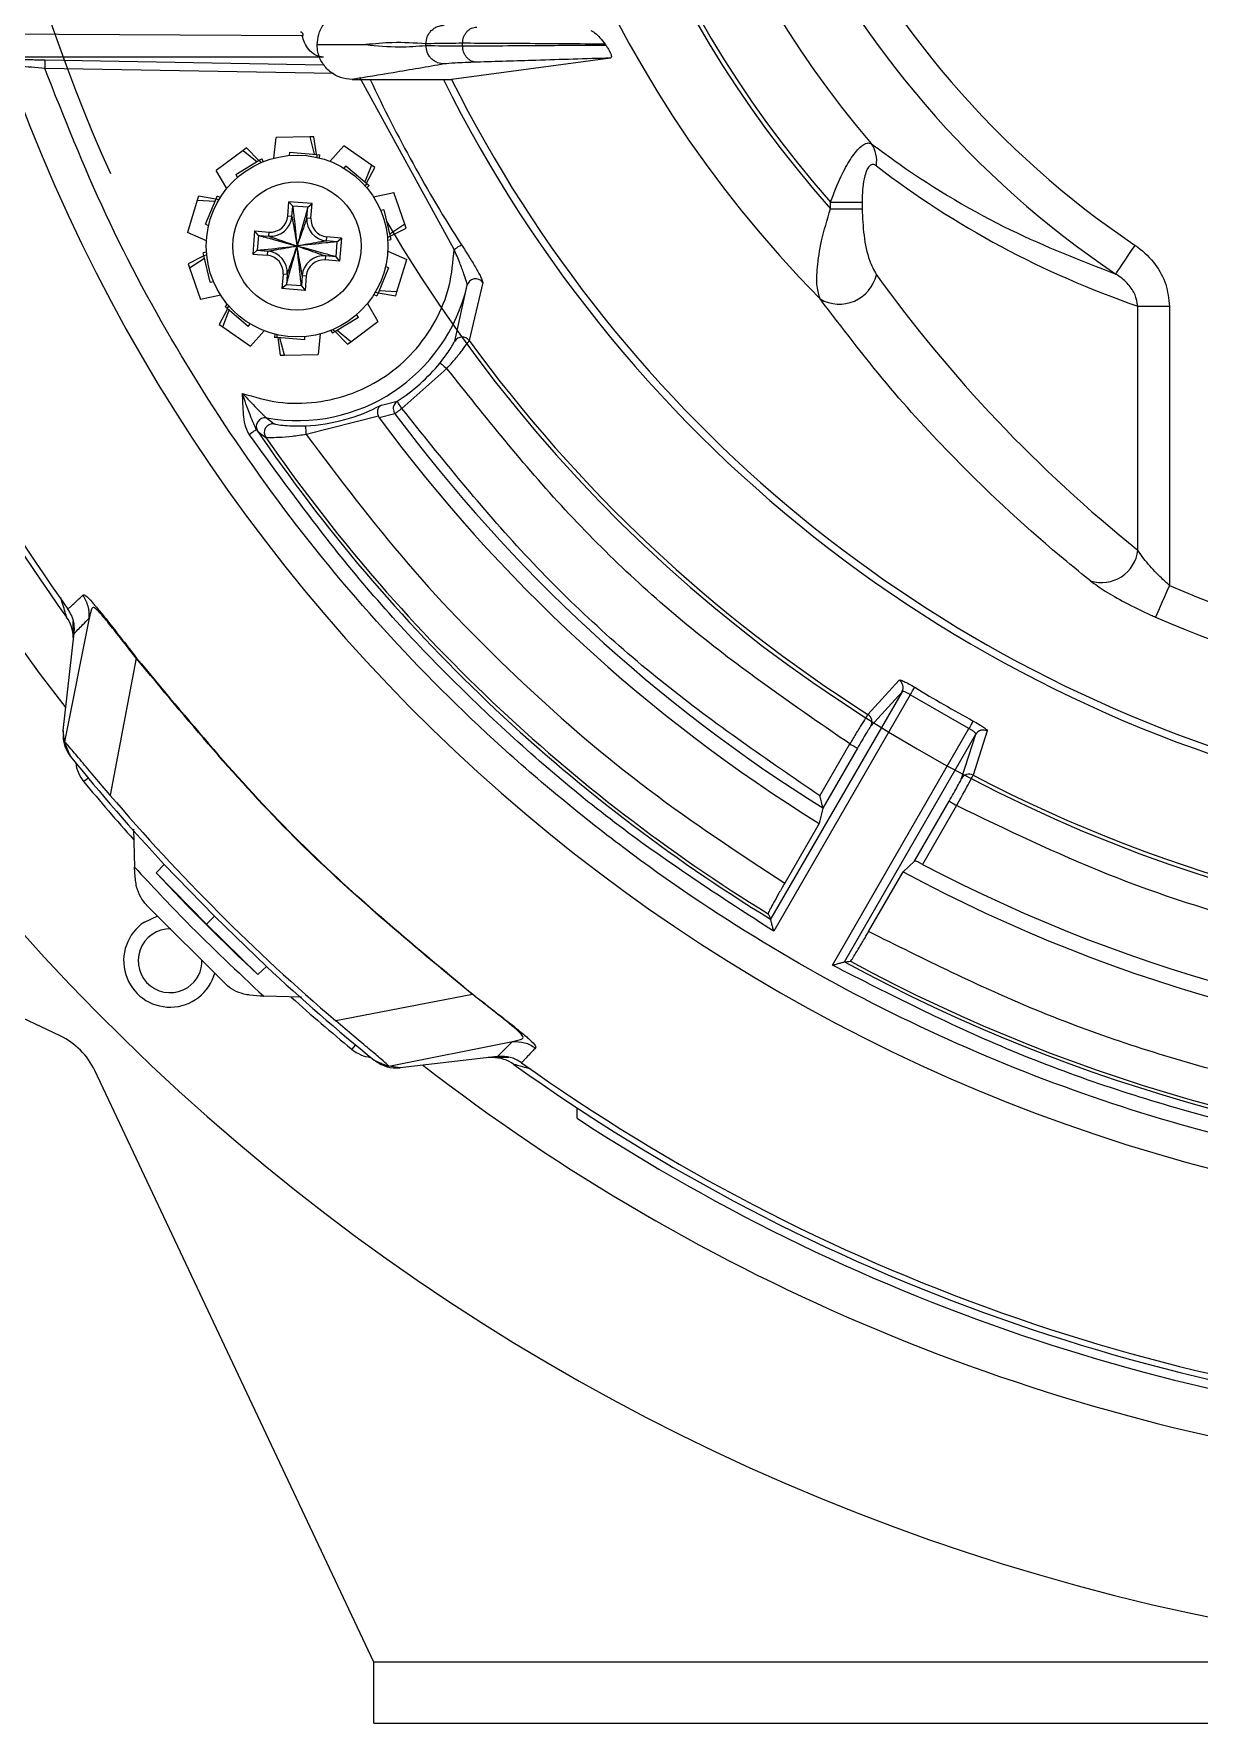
# Model space of a CAD drawing. Extents: x 17.1 to 113.1, y 3.8 to 84.5.
# Drawn here: x 104.187 to 106.195, y 31.992 to 34.902 of the extents above; entities that cross this region are included whole.
import ezdxf

# ---------------------------------------------------------------- set-up
doc = ezdxf.new("R2010")
doc.units = 0
doc.header["$MEASUREMENT"] = 0
doc.layers.add('OBJECT', color=7, linetype='CONTINUOUS')

msp = doc.modelspace()

# ---------------------------------------------------------------- linework, layer by layer
at = {"layer": 'OBJECT'}
for p, q in [((104.6491, 34.8985), (103.9972, 34.9021)), ((104.6749, 34.8834), (104.6749, 34.8836)), ((104.8623, 34.882), (104.8623, 34.8849)), ((104.9255, 34.8812), (104.9255, 34.8858)), ((104.686, 34.8616), (104.0352, 34.8621)), ((104.7031, 34.8336), (104.2055, 34.8423)), ((104.2058, 34.8573), (104.6866, 34.8489)), ((105.1802, 34.8603), (104.9065, 34.8235)), ((104.7353, 34.8235), (104.9065, 34.8235)), ((104.911, 34.5307), (104.7482, 34.8271)), ((104.6004, 34.6878), (104.6041, 34.7233)), ((104.6621, 34.7244), (104.6041, 34.7233)), ((104.6693, 34.7246), (104.6621, 34.7244)), ((104.6621, 34.7244), (104.67, 34.6946)), ((104.6737, 34.6943), (104.6693, 34.7246)), ((104.5475, 34.7013), (104.5012, 34.6664)), ((104.5532, 34.7057), (104.5475, 34.7013)), ((104.5475, 34.7013), (104.5714, 34.6818)), ((104.5745, 34.6838), (104.5532, 34.7057)), ((104.6272, 34.6981), (104.6268, 34.6924)), ((104.6272, 34.6981), (104.6745, 34.6942)), ((104.6745, 34.6942), (104.6744, 34.6892)), ((104.6745, 34.6942), (104.6794, 34.6938)), ((104.697, 34.6823), (104.7209, 34.7089)), ((104.7684, 34.6757), (104.7209, 34.7089)), ((104.5191, 34.6355), (104.5012, 34.6664)), ((104.5347, 34.6595), (104.5752, 34.6842)), ((104.5752, 34.6842), (104.5794, 34.6867)), ((104.5752, 34.6842), (104.5781, 34.6801)), ((104.5823, 34.6818), (104.5794, 34.6867)), ((104.6788, 34.6882), (104.6794, 34.6938)), ((104.7246, 34.6749), (104.721, 34.6706)), ((104.7246, 34.6749), (104.7607, 34.644)), ((104.7684, 34.6757), (104.7572, 34.647)), ((104.76, 34.6446), (104.7743, 34.6716)), ((104.7743, 34.6716), (104.7684, 34.6757)), ((104.5347, 34.6595), (104.5377, 34.6547)), ((104.7607, 34.644), (104.7576, 34.6401)), ((104.7606, 34.6366), (104.7644, 34.6408)), ((104.7607, 34.644), (104.7644, 34.6408)), ((104.4683, 34.6153), (104.4514, 34.5598)), ((104.4704, 34.6222), (104.4683, 34.6153)), ((104.4683, 34.6153), (104.4991, 34.6136)), ((104.5005, 34.617), (104.4704, 34.6222)), ((104.4826, 34.5739), (104.5008, 34.6177)), ((104.5008, 34.6177), (104.5027, 34.6222)), ((104.5008, 34.6177), (104.5056, 34.6161)), ((104.5079, 34.62), (104.5027, 34.6222)), ((104.6244, 34.5879), (104.6264, 34.6129)), ((104.6663, 34.6096), (104.6264, 34.6129)), ((104.6329, 34.6053), (104.6264, 34.6129)), ((104.6587, 34.6032), (104.6663, 34.6096)), ((104.6643, 34.5847), (104.6663, 34.6096)), ((104.7719, 34.6212), (104.8068, 34.6286)), ((104.8258, 34.5739), (104.8068, 34.6286)), ((105.5595, 34.612), (105.6138, 34.612)), ((105.5595, 34.6004), (105.5595, 34.612)), ((105.6138, 34.612), (105.6138, 34.6004)), ((104.6315, 34.5874), (104.6244, 34.5879)), ((104.6315, 34.5874), (104.6329, 34.6053)), ((104.6587, 34.6032), (104.6329, 34.6053)), ((104.6573, 34.5853), (104.6587, 34.6032)), ((104.6573, 34.5853), (104.6643, 34.5847)), ((104.7899, 34.5989), (104.7844, 34.5975)), ((104.7899, 34.5989), (104.8009, 34.5527)), ((105.5595, 34.6004), (105.6138, 34.6004)), ((104.4841, 34.5453), (104.4514, 34.5598)), ((104.4826, 34.5739), (104.4878, 34.5718)), ((104.5672, 34.5625), (104.5639, 34.5226)), ((104.5672, 34.5625), (104.5921, 34.5605)), ((104.5736, 34.5549), (104.5672, 34.5625)), ((104.5736, 34.5549), (104.5715, 34.5291)), ((104.5736, 34.5549), (104.5915, 34.5534)), ((104.5915, 34.5534), (104.5921, 34.5605)), ((104.6912, 34.5453), (104.6918, 34.5524)), ((104.7167, 34.5503), (104.6918, 34.5524)), ((104.7091, 34.5439), (104.7167, 34.5503)), ((104.7167, 34.5503), (104.7134, 34.5105)), ((104.8009, 34.5527), (104.7961, 34.5513)), ((104.8258, 34.5739), (104.7999, 34.5571)), ((104.8007, 34.5535), (104.8282, 34.567)), ((104.8009, 34.5527), (104.802, 34.548)), ((104.8282, 34.567), (104.8258, 34.5739)), ((104.4799, 34.5194), (104.4525, 34.506)), ((104.4841, 34.5262), (104.4786, 34.525)), ((104.4797, 34.5202), (104.4786, 34.525)), ((104.4797, 34.5202), (104.4845, 34.5216)), ((104.4907, 34.474), (104.4797, 34.5202)), ((104.5715, 34.5291), (104.5639, 34.5226)), ((104.5639, 34.5226), (104.5889, 34.5206)), ((104.5715, 34.5291), (104.5894, 34.5276)), ((104.5894, 34.5276), (104.5889, 34.5206)), ((104.6891, 34.5195), (104.6885, 34.5125)), ((104.707, 34.5181), (104.6891, 34.5195)), ((104.7091, 34.5439), (104.6912, 34.5453)), ((104.7091, 34.5439), (104.707, 34.5181)), ((104.7965, 34.5467), (104.802, 34.548)), ((104.7966, 34.5276), (104.8292, 34.5131)), ((104.4525, 34.506), (104.4548, 34.4991)), ((104.4548, 34.4991), (104.4808, 34.5158)), ((104.4548, 34.4991), (104.4738, 34.4443)), ((104.7134, 34.5105), (104.6885, 34.5125)), ((104.707, 34.5181), (104.7134, 34.5105)), ((104.7981, 34.4991), (104.7798, 34.4552)), ((104.7981, 34.4991), (104.7928, 34.5012)), ((104.8123, 34.4577), (104.8292, 34.5131)), ((104.4907, 34.474), (104.4962, 34.4754)), ((104.6163, 34.4883), (104.6143, 34.4633)), ((104.6219, 34.4698), (104.6143, 34.4633)), ((104.6542, 34.4601), (104.6143, 34.4633)), ((104.6234, 34.4877), (104.6163, 34.4883)), ((104.6234, 34.4877), (104.6219, 34.4698)), ((104.6477, 34.4677), (104.6219, 34.4698)), ((104.6492, 34.4856), (104.6477, 34.4677)), ((104.6477, 34.4677), (104.6542, 34.4601)), ((104.6492, 34.4856), (104.6562, 34.485)), ((104.6562, 34.485), (104.6542, 34.4601)), ((104.9119, 34.3727), (104.9334, 34.4688)), ((104.9602, 34.4739), (104.9368, 34.3738)), ((104.5087, 34.4518), (104.4738, 34.4443)), ((104.52, 34.4364), (104.5162, 34.4321)), ((104.5199, 34.4289), (104.5162, 34.4321)), ((104.5199, 34.4289), (104.523, 34.4329)), ((104.7615, 34.4375), (104.7794, 34.4066)), ((104.7727, 34.453), (104.7779, 34.4507)), ((104.7798, 34.4552), (104.7751, 34.4569)), ((104.7798, 34.4552), (104.7779, 34.4507)), ((104.7801, 34.456), (104.8102, 34.4508)), ((104.8123, 34.4577), (104.7815, 34.4594)), ((104.8102, 34.4508), (104.8123, 34.4577)), ((106.0889, 34.0125), (106.0889, 34.4329)), ((106.0889, 34.4329), (106.1433, 34.4329)), ((106.1433, 34.4329), (106.1433, 33.9518)), ((104.5206, 34.4284), (104.5063, 34.4014)), ((104.5122, 34.3972), (104.5234, 34.426)), ((104.556, 34.398), (104.5199, 34.4289)), ((104.7459, 34.4135), (104.7054, 34.3888)), ((104.7332, 34.3716), (104.7794, 34.4066)), ((104.7459, 34.4135), (104.7429, 34.4183)), ((104.5063, 34.4014), (104.5122, 34.3972)), ((104.5122, 34.3972), (104.5598, 34.3641)), ((104.556, 34.398), (104.5596, 34.4024)), ((104.5836, 34.3906), (104.5598, 34.3641)), ((104.6018, 34.3848), (104.6013, 34.3791)), ((104.6061, 34.3787), (104.6013, 34.3791)), ((104.6061, 34.3787), (104.6063, 34.3837)), ((104.6535, 34.3749), (104.6061, 34.3787)), ((104.607, 34.3787), (104.6113, 34.3484)), ((104.6185, 34.3485), (104.6107, 34.3784)), ((104.6535, 34.3749), (104.6538, 34.3806)), ((104.6802, 34.3851), (104.6765, 34.3496)), ((104.6983, 34.3911), (104.7012, 34.3862)), ((104.7054, 34.3888), (104.7012, 34.3862)), ((104.7054, 34.3888), (104.7026, 34.3929)), ((104.7061, 34.3892), (104.7274, 34.3673)), ((104.7332, 34.3716), (104.7093, 34.3911)), ((104.6113, 34.3484), (104.6185, 34.3485)), ((104.6185, 34.3485), (104.6765, 34.3496)), ((104.7274, 34.3673), (104.7332, 34.3716)), ((104.8983, 34.3256), (104.821, 34.2565)), ((104.7856, 34.2625), (104.8128, 34.2691)), ((104.5877, 34.2404), (104.6007, 34.2301)), ((104.7804, 34.2431), (104.6561, 34.2118)), ((104.7818, 34.2407), (104.7804, 34.2431)), ((104.809, 34.2476), (104.7818, 34.2407)), ((104.5727, 34.2171), (104.5864, 34.2067)), ((104.2822, 33.8953), (104.2397, 33.6821)), ((104.2549, 33.8568), (104.2543, 33.8895)), ((104.2372, 33.7016), (104.2563, 33.8693)), ((104.3633, 33.8263), (104.318, 33.5907)), ((105.6826, 33.7687), (105.4562, 33.3767)), ((105.6969, 33.7635), (105.4616, 33.3559)), ((105.6239, 33.7295), (105.6775, 33.7888)), ((105.6826, 33.7687), (105.629, 33.7094)), ((105.798, 33.7051), (105.6969, 33.7635)), ((105.5627, 33.2975), (105.798, 33.7051)), ((104.2397, 33.6821), (104.2372, 33.7016)), ((105.5411, 33.5893), (105.5927, 33.6787)), ((105.5833, 33.3033), (105.8097, 33.6953)), ((105.7851, 33.6192), (105.8097, 33.6953)), ((105.8296, 33.701), (105.805, 33.6249)), ((104.2321, 33.1756), (103.2127, 33.6565)), ((105.6057, 33.6713), (105.5463, 33.5683)), ((105.5463, 33.5683), (105.5399, 33.5418)), ((105.5463, 33.5684), (105.5463, 33.5683)), ((105.7042, 33.477), (105.7637, 33.58)), ((105.7767, 33.5725), (105.7181, 33.4711)), ((104.3587, 33.5319), (104.3603, 33.4664)), ((105.5399, 33.5418), (105.4805, 33.4389)), ((105.6845, 33.4583), (105.7042, 33.477)), ((104.4114, 33.4712), (104.3976, 33.4566)), ((104.4841, 33.3679), (104.3976, 33.4566)), ((104.4114, 33.4712), (104.4983, 33.382)), ((105.6251, 33.3554), (105.6845, 33.4583)), ((104.5174, 33.2649), (104.3811, 33.4011)), ((104.3773, 33.3719), (104.4005, 33.3824)), ((104.4983, 33.382), (104.4841, 33.3679)), ((104.5728, 33.2814), (104.4841, 33.3679)), ((104.4983, 33.382), (104.5874, 33.2951)), ((105.4562, 33.3767), (105.4562, 33.3767)), ((105.5833, 33.3033), (105.5833, 33.3033)), ((104.5728, 33.2814), (104.5874, 33.2951)), ((104.6481, 33.2424), (104.5828, 33.244)), ((104.9425, 33.247), (104.7069, 33.2018)), ((104.9425, 33.247), (104.9429, 33.2476)), ((104.7984, 33.1235), (105.0115, 33.166)), ((105.0115, 33.166), (105.0115, 33.166)), ((104.8178, 33.1209), (104.7984, 33.1235)), ((104.9855, 33.1401), (104.8178, 33.1209)), ((105.0052, 33.1383), (104.9693, 33.1383)), ((104.7727, 32.0965), (104.2918, 33.1159)), ((105.1227, 33.0337), (105.1227, 33.0516)), ((104.7727, 31.9916), (104.7727, 32.0965)), ((106.3678, 32.0965), (104.7727, 32.0965)), ((104.7727, 31.9916), (106.3477, 31.9916))]:
    msp.add_line(p, q, dxfattribs=at)
at = {"layer": 'OBJECT', "flags": 128}
for points in [[(104.6749, 34.8834), (104.6754, 34.8834), (104.6758, 34.8835)], [(104.2058, 34.8573), (104.2058, 34.857), (104.2057, 34.8561), (104.2057, 34.8547), (104.2057, 34.8528), (104.2056, 34.8505), (104.2056, 34.848), (104.2056, 34.8452), (104.2055, 34.8423)], [(104.911, 34.5307), (104.9133, 34.5322), (104.9155, 34.5336), (104.9175, 34.5349), (104.9194, 34.5361), (104.921, 34.5371), (104.9222, 34.5379), (104.9231, 34.5385), (104.9235, 34.5388)], [(106.0509, 34.4882), (106.0522, 34.4901), (106.0546, 34.4936), (106.0578, 34.4985), (106.062, 34.5046), (106.0669, 34.5119), (106.0723, 34.52), (106.0782, 34.5286), (106.0842, 34.5376)], [(104.8867, 34.3351), (104.887, 34.3349), (104.8876, 34.3343), (104.8887, 34.3334), (104.8902, 34.3322), (104.8919, 34.3308), (104.8939, 34.3292), (104.8961, 34.3274), (104.8983, 34.3256)], [(104.821, 34.2565), (104.8194, 34.2589), (104.8179, 34.2612), (104.8165, 34.2634), (104.8153, 34.2653), (104.8143, 34.2669), (104.8135, 34.268), (104.813, 34.2688), (104.8128, 34.2691)], [(104.821, 34.2565), (104.8187, 34.2549), (104.8166, 34.2533), (104.8146, 34.2518), (104.8128, 34.2505), (104.8113, 34.2493), (104.8102, 34.2485), (104.8094, 34.2479), (104.809, 34.2476)], [(104.5577, 34.212), (104.5601, 34.2136), (104.5624, 34.2152), (104.5646, 34.2166), (104.5664, 34.2179), (104.568, 34.2189), (104.5691, 34.2197), (104.5699, 34.2202), (104.5701, 34.2204)], [(104.6561, 34.2118), (104.656, 34.2147), (104.6559, 34.2174), (104.6557, 34.22), (104.6556, 34.2222), (104.6555, 34.2241), (104.6555, 34.2255), (104.6554, 34.2264), (104.6554, 34.2268)], [(106.1433, 33.9518), (106.1389, 33.9419), (106.1348, 33.9323), (106.1309, 33.9234), (106.1274, 33.9154), (106.1244, 33.9086), (106.1221, 33.9032), (106.1204, 33.8993), (106.1195, 33.8972)], [(105.6969, 33.7635), (105.6983, 33.7658), (105.6997, 33.7681), (105.7009, 33.7701), (105.7021, 33.772), (105.703, 33.7736), (105.7038, 33.7749), (105.7044, 33.7757), (105.7047, 33.7762)], [(105.8052, 33.7182), (105.8049, 33.7177), (105.8044, 33.7168), (105.8037, 33.7155), (105.8028, 33.7139), (105.8017, 33.7119), (105.8006, 33.7098), (105.7993, 33.7075), (105.798, 33.7051)], [(105.5927, 33.6787), (105.5952, 33.6773), (105.5976, 33.6759), (105.5999, 33.6746), (105.6018, 33.6735), (105.6034, 33.6726), (105.6046, 33.6719), (105.6054, 33.6714), (105.6057, 33.6713)], [(104.2805, 33.62), (104.2763, 33.6165), (104.2737, 33.6143), (104.2728, 33.6136)], [(105.7637, 33.58), (105.764, 33.5799), (105.7648, 33.5794), (105.766, 33.5787), (105.7676, 33.5778), (105.7696, 33.5766), (105.7718, 33.5754), (105.7742, 33.574), (105.7767, 33.5725)], [(104.741, 33.1603), (104.7375, 33.1561), (104.7354, 33.1535), (104.7346, 33.1526)]]:
    msp.add_lwpolyline(points, dxfattribs=at)
at = {"layer": 'OBJECT'}
for radius in [0.1565, 0.1105]:
    msp.add_circle((104.6403, 34.5365), radius, dxfattribs=at)
for centre, radius, start, end in [((106.9727, 35.8565), 2.5253, 210.4122, 85.5186), ((106.9727, 35.8565), 2.0098, 135.4001, 224.5999), ((106.9727, 35.8565), 1.8907, 138.3698, 221.6302), ((106.9727, 35.8565), 1.8831, 138.6329, 221.3671), ((106.9727, 35.8565), 2.9107, 155.7609, 204.2391), ((106.9727, 35.8565), 1.764, 139.599, 220.401), ((106.9727, 35.8565), 1.5902, 205.3998, 236.0334), ((106.9727, 35.8565), 1.6498, 205.3998, 236.0334), ((106.9727, 35.8565), 3.0068, 199.6027, 266.1975), ((106.9727, 35.8565), 2.4363, 205.0881, 212.7431), ((106.9727, 35.8565), 2.3227, 206.4068, 258.4514), ((106.9727, 35.8565), 2.31, 206.5633, 254.6991), ((106.9727, 35.8565), 3.76, 196.2407, 260.9363), ((106.9727, 35.8565), 3.4547, 197.8189, 217.7649), ((105.5864, 34.6828), 0.0526, 351.0366, 35.2914), ((106.9727, 35.8565), 3.36, 201.7344, 215.6734), ((106.9727, 35.8565), 3.35, 202.0083, 215.5044), ((104.5945, 34.5904), 0.0371, 265.3598, 355.3598), ((104.5945, 34.5904), 0.03, 265.3598, 355.3598), ((104.6942, 34.5823), 0.0371, 175.3598, 265.3598), ((104.6942, 34.5823), 0.03, 175.3598, 265.3598), ((104.5864, 34.4907), 0.03, 355.3598, 85.3598), ((104.5864, 34.4907), 0.0371, 355.3598, 85.3598), ((104.6861, 34.4826), 0.0371, 85.3598, 175.3598), ((104.6861, 34.4826), 0.03, 85.3598, 175.3598), ((104.6403, 34.5365), 0.3008, 259.9202, 346.9959), ((104.948, 34.4651), 0.0151, 35.4458, 165.8624), ((105.5746, 34.5019), 0.0655, 239.8338, 346.8999), ((104.9247, 34.3648), 0.015, 36.4432, 148.2671), ((106.9727, 35.8565), 2.5186, 216.0659, 237.6208), ((104.6403, 34.5365), 0.3182, 302.8321, 320.735), ((104.6403, 34.5365), 0.3101, 272.7893, 297.9305), ((104.5851, 34.2256), 0.015, 80.023, 214.2276), ((104.5988, 34.2152), 0.015, 82.7274, 214.5603), ((106.9727, 35.8565), 2.7223, 216.4098, 238.2428), ((106.9727, 35.8565), 2.6963, 216.6338, 238.0604), ((106.9727, 35.8565), 2.9067, 214.2537, 238.5533), ((106.9727, 35.8565), 2.901, 214.6589, 238.3816), ((106.0263, 34.0196), 0.063, 252.6554, 353.5681), ((106.9727, 35.8565), 2.0774, 246.4678, 293.5322), ((104.1928, 33.8609), 0.062, 1, 35.6734), ((106.9727, 35.8565), 2.137, 246.4678, 293.5322), ((105.6695, 33.7761), 0.015, 330.407, 57.9539), ((106.9727, 35.8565), 2.4363, 238.6351, 241.3649), ((105.6159, 33.7168), 0.015, 330.4044, 57.6428), ((105.8226, 33.6877), 0.015, 62.0473, 149.593), ((106.9727, 35.8565), 3.5, 218.9328, 222.9616), ((104.3205, 33.6532), 0.062, 186.4417, 219.7171), ((105.7981, 33.6116), 0.015, 62.3556, 149.5975), ((106.9727, 35.8565), 2.5186, 242.3792, 294.2724), ((106.9727, 35.8565), 3.51, 219.7171, 221.8637), ((106.9727, 35.8565), 3.4902, 220.4808, 229.5192), ((106.9727, 35.8565), 3.52, 222.9828, 227.0172), ((106.9727, 35.8565), 2.7223, 241.7572, 294.4615), ((106.9727, 35.8565), 2.6951, 242.2584, 294.2825), ((104.4215, 33.3052), 0.08, 123.5228, 344.5283), ((104.4215, 33.3052), 0.055, 88.415, 303.5228), ((104.4215, 33.3052), 0.055, 303.5228, 1.7947), ((106.9727, 35.8565), 2.9067, 241.4467, 294.6952), ((106.9727, 35.8565), 2.901, 241.6184, 294.5249), ((106.9727, 35.8565), 3.5, 227.0384, 231.0672), ((106.9727, 35.8565), 3.51, 228.1381, 230.3849), ((104.1788, 33.0626), 0.125, 25.2532, 64.7468), ((104.7742, 33.2003), 0.062, 230.3849, 263.6603), ((106.9727, 35.8565), 3.4547, 232.2351, 262.3483), ((104.9776, 33.0763), 0.062, 54.3364, 89.981), ((106.9727, 35.8565), 3.36, 234.3364, 266.658), ((106.9727, 35.8565), 3.35, 234.4956, 266.4858), ((106.9727, 35.8565), 3.375, 236.7599, 266.7016)]:
    msp.add_arc(centre, radius, start, end, dxfattribs=at)
for centre, major_axis, ratio, start_param, end_param in [((106.602, 35.8565), (1.7429, 0), 0.977124, 3.749125, 3.750253), ((106.6146, 35.8565), (1.5665, 0), 0.964711, 4.039595, 4.37014), ((107.6823, 35.8565), (2.4885, 0), 0.964711, 3.748618, 4.017465), ((110.0433, 34.0837), (4.6065, -2.6595), 0.745432, 3.961915, 3.96411), ((103.9021, 37.6293), (4.6065, -2.6595), 0.745432, 5.460668, 5.462863)]:
    msp.add_ellipse(centre, major_axis=major_axis, ratio=ratio, start_param=start_param, end_param=end_param, dxfattribs=at)
for points, knots in [([(104.6749, 34.8836), (104.6755, 34.8895), (104.6765, 34.9021), (104.6857, 34.9196), (104.7003, 34.9337), (104.7177, 34.9421), (104.7299, 34.9431), (104.7353, 34.9435)], [0, 0, 0, 0, 0.187681, 0.400355, 0.613499, 0.82795, 1, 1, 1, 1]), ([(104.6491, 34.8985), (104.6495, 34.8986), (104.65, 34.8987), (104.6505, 34.8991), (104.6508, 34.8995), (104.6509, 34.9001), (104.6508, 34.9009), (104.6507, 34.9016), (104.6503, 34.9025), (104.6495, 34.9035), (104.6485, 34.9044), (104.6474, 34.905), (104.6467, 34.9051), (104.6464, 34.9051)], [0, 0, 0, 0, 0.1357382, 0.1945999, 0.250836, 0.311594, 0.3751405, 0.4380521, 0.5008882, 0.6198025, 0.7509404, 0.873702, 1, 1, 1, 1]), ([(104.6859, 34.8616), (104.6811, 34.8624), (104.6718, 34.8641), (104.6605, 34.874), (104.6529, 34.8859), (104.6503, 34.8946), (104.6491, 34.8985)], [0, 0, 0, 0, 0.295102, 0.569758, 0.80696, 1, 1, 1, 1]), ([(104.8623, 34.8849), (104.8627, 34.8889), (104.8634, 34.8951), (104.8673, 34.9026), (104.8714, 34.9077), (104.8765, 34.9118), (104.8839, 34.9158), (104.89, 34.9165), (104.894, 34.9169)], [0, 0, 0, 0, 0.239492, 0.368378, 0.5, 0.631621, 0.760514, 1, 1, 1, 1]), ([(104.9255, 34.8858), (104.9259, 34.8893), (104.9264, 34.8947), (104.9295, 34.9012), (104.9326, 34.9056), (104.9365, 34.9093), (104.9421, 34.9128), (104.9468, 34.9134), (104.9498, 34.9138)], [0, 0, 0, 0, 0.239574, 0.36844, 0.500001, 0.631568, 0.760428, 1, 1, 1, 1]), ([(105.1467, 34.9076), (105.1493, 34.9064), (105.1535, 34.9044), (105.1619, 34.8961), (105.1679, 34.8883), (105.171, 34.8843)], [0, 0, 0, 0, 0.472798, 0.731903, 1, 1, 1, 1]), ([(104.6758, 34.8835), (104.6756, 34.8835), (104.6753, 34.8835), (104.6751, 34.8836), (104.6749, 34.8836)], [0, 0, 0, 0, 0.559993, 1, 1, 1, 1]), ([(104.7353, 34.8235), (104.7284, 34.8242), (104.7147, 34.8255), (104.6966, 34.836), (104.683, 34.8513), (104.6759, 34.8681), (104.6752, 34.8791), (104.6749, 34.8834)], [0, 0, 0, 0, 0.217201, 0.43433, 0.650163, 0.86439, 1, 1, 1, 1]), ([(104.6758, 34.8835), (104.6759, 34.8835), (104.6905, 34.8835), (104.7155, 34.8835), (104.743, 34.8835), (104.7561, 34.8835), (104.7587, 34.8835), (104.7588, 34.8835)], [0, 0, 0, 0, 0.002464, 0.527441, 0.903158, 0.997088, 1, 1, 1, 1]), ([(104.8623, 34.8849), (104.843, 34.8861), (104.8085, 34.8882), (104.774, 34.8849), (104.7588, 34.8835)], [0, 0, 0, 0, 0.559937, 1, 1, 1, 1]), ([(104.7588, 34.8835), (104.7781, 34.8816), (104.8126, 34.8782), (104.8471, 34.8809), (104.8623, 34.882)], [0, 0, 0, 0, 0.560064, 1, 1, 1, 1]), ([(104.9255, 34.8858), (104.9102, 34.8856), (104.8796, 34.8853), (104.8681, 34.885), (104.8623, 34.8849)], [0, 0, 0, 0, 0.500039, 1, 1, 1, 1]), ([(104.894, 34.8501), (104.89, 34.8505), (104.8839, 34.8512), (104.8765, 34.8552), (104.8714, 34.8593), (104.8673, 34.8644), (104.8634, 34.8718), (104.8627, 34.878), (104.8623, 34.882)], [0, 0, 0, 0, 0.239486, 0.368379, 0.500001, 0.631622, 0.760519, 1, 1, 1, 1]), ([(104.8623, 34.882), (104.8681, 34.8819), (104.8796, 34.8817), (104.9102, 34.8813), (104.9255, 34.8812)], [0, 0, 0, 0, 0.499961, 1, 1, 1, 1]), ([(105.171, 34.8843), (105.1252, 34.8846), (105.0434, 34.8852), (104.9615, 34.8856), (104.9255, 34.8858)], [0, 0, 0, 0, 0.559997, 1, 1, 1, 1]), ([(104.9255, 34.8812), (104.9716, 34.8815), (105.0538, 34.8821), (105.136, 34.8825), (105.1721, 34.8827)], [0, 0, 0, 0, 0.559998, 1, 1, 1, 1]), ([(104.9498, 34.8532), (104.9468, 34.8536), (104.9421, 34.8542), (104.9365, 34.8577), (104.9326, 34.8613), (104.9295, 34.8658), (104.9264, 34.8723), (104.9259, 34.8777), (104.9255, 34.8812)], [0, 0, 0, 0, 0.239573, 0.368431, 0.49999, 0.63155, 0.760415, 1, 1, 1, 1]), ([(105.1721, 34.8827), (105.173, 34.8815), (105.1744, 34.8794), (105.1766, 34.876), (105.1782, 34.8732), (105.1795, 34.8707), (105.1806, 34.8682), (105.1816, 34.8654), (105.1823, 34.8612), (105.1811, 34.8607), (105.1802, 34.8603)], [0, 0, 0, 0, 0.11336, 0.188718, 0.241998, 0.295668, 0.342486, 0.417958, 0.560438, 1, 1, 1, 1]), ([(104.1264, 34.8577), (104.1286, 34.8578), (104.1331, 34.858), (104.1525, 34.858), (104.1775, 34.8577), (104.1963, 34.8574), (104.2058, 34.8573)], [0, 0, 0, 0, 0.249711, 0.499494, 0.749374, 1, 1, 1, 1]), ([(104.2055, 34.8423), (104.1978, 34.843), (104.1825, 34.8445), (104.1617, 34.8463), (104.1456, 34.8475), (104.1419, 34.8477), (104.1402, 34.8477)], [0, 0, 0, 0, 0.2507602, 0.5007351, 0.7604517, 1, 1, 1, 1]), ([(106.7705, 32.9162), (106.6801, 32.9249), (106.4979, 32.9423), (106.2269, 33.001), (105.9578, 33.0846), (105.6944, 33.1957), (105.4404, 33.3334), (105.2002, 33.4959), (104.9771, 33.6813), (104.774, 33.8868), (104.5938, 34.1088), (104.4385, 34.3439), (104.3066, 34.5877), (104.239, 34.7579), (104.2055, 34.8423)], [0, 0, 0, 0, 0.080292, 0.161895, 0.244722, 0.329339, 0.414466, 0.5, 0.585539, 0.670666, 0.755278, 0.83811, 0.919711, 1, 1, 1, 1]), ([(104.894, 34.8501), (104.8648, 34.8451), (104.8126, 34.8362), (104.7589, 34.8274), (104.7353, 34.8235)], [0, 0, 0, 0, 0.560008, 1, 1, 1, 1]), ([(104.9498, 34.8532), (104.936, 34.8527), (104.9084, 34.8517), (104.8988, 34.8506), (104.894, 34.8501)], [0, 0, 0, 0, 0.501105, 1, 1, 1, 1]), ([(105.1802, 34.8603), (105.1374, 34.859), (105.061, 34.8566), (104.9838, 34.8542), (104.9498, 34.8532)], [0, 0, 0, 0, 0.5600129, 1, 1, 1, 1]), ([(105.5595, 34.612), (105.5652, 34.6271), (105.5754, 34.6542), (105.5937, 34.6872), (105.6099, 34.7076), (105.622, 34.7151), (105.6273, 34.7137), (105.6294, 34.7132)], [0, 0, 0, 0, 0.265567, 0.476871, 0.689089, 0.879262, 1, 1, 1, 1]), ([(105.6294, 34.7132), (105.6452, 34.7015), (105.7244, 34.6432), (105.8646, 34.5605), (105.9904, 34.5117), (106.0509, 34.4882)], [0, 0, 0, 0, 0.114681, 0.573753, 1, 1, 1, 1]), ([(105.6384, 34.6746), (105.6366, 34.6757), (105.6328, 34.6779), (105.6272, 34.6757), (105.6221, 34.6687), (105.6177, 34.6558), (105.6144, 34.6362), (105.614, 34.6204), (105.6138, 34.612)], [0, 0, 0, 0, 0.1326366, 0.2661887, 0.3879339, 0.5358606, 0.751071, 1, 1, 1, 1]), ([(104.6315, 34.5874), (104.6315, 34.587), (104.6316, 34.5862), (104.6322, 34.5831), (104.633, 34.5788), (104.6356, 34.5635), (104.6381, 34.549), (104.6403, 34.5365)], [0, 0, 0, 0, 0.066603, 0.139926, 0.228071, 0.335829, 1, 1, 1, 1]), ([(104.6329, 34.6053), (104.6329, 34.605), (104.633, 34.6044), (104.6332, 34.6023), (104.6338, 34.5967), (104.6362, 34.5745), (104.6385, 34.5532), (104.6403, 34.5365)], [0, 0, 0, 0, 0.035443, 0.07471, 0.120771, 0.314354, 1, 1, 1, 1]), ([(104.6587, 34.6032), (104.6586, 34.6029), (104.6585, 34.6023), (104.6579, 34.6003), (104.6564, 34.5949), (104.6505, 34.5734), (104.6448, 34.5527), (104.6403, 34.5365)], [0, 0, 0, 0, 0.035446, 0.074712, 0.120774, 0.314357, 1, 1, 1, 1]), ([(104.6573, 34.5853), (104.6571, 34.5849), (104.6569, 34.5842), (104.6558, 34.5812), (104.6544, 34.577), (104.6493, 34.5624), (104.6445, 34.5485), (104.6403, 34.5365)], [0, 0, 0, 0, 0.066603, 0.139928, 0.22807, 0.33583, 1, 1, 1, 1]), ([(105.5416, 34.4453), (105.5395, 34.4518), (105.5351, 34.4651), (105.5361, 34.5007), (105.543, 34.5465), (105.5538, 34.5819), (105.5595, 34.6004)], [0, 0, 0, 0, 0.223098, 0.450964, 0.711815, 1, 1, 1, 1]), ([(105.6138, 34.6004), (105.6146, 34.585), (105.616, 34.5537), (105.6247, 34.5128), (105.6342, 34.495), (105.6384, 34.4871)], [0, 0, 0, 0, 0.351627, 0.714778, 1, 1, 1, 1]), ([(104.5736, 34.5549), (104.5739, 34.5548), (104.5745, 34.5546), (104.5765, 34.5541), (104.5819, 34.5526), (104.6034, 34.5467), (104.6241, 34.5409), (104.6403, 34.5365)], [0, 0, 0, 0, 0.035445, 0.074711, 0.120773, 0.314353, 1, 1, 1, 1]), ([(104.5915, 34.5534), (104.5919, 34.5533), (104.5926, 34.5531), (104.5956, 34.552), (104.5998, 34.5506), (104.6144, 34.5455), (104.6283, 34.5406), (104.6403, 34.5365)], [0, 0, 0, 0, 0.066603, 0.139928, 0.228068, 0.335827, 1, 1, 1, 1]), ([(104.5462, 34.2826), (104.5665, 34.2766), (104.6079, 34.2644), (104.6734, 34.2652), (104.7367, 34.2806), (104.794, 34.3105), (104.8428, 34.3528), (104.8804, 34.406), (104.9053, 34.4667), (104.9091, 34.5096), (104.911, 34.5307)], [0, 0, 0, 0, 0.1232118, 0.2499999, 0.376788, 0.4999998, 0.6232113, 0.7499998, 0.8767872, 1, 1, 1, 1]), ([(104.5715, 34.5291), (104.5718, 34.5291), (104.5724, 34.5292), (104.5745, 34.5294), (104.58, 34.53), (104.6022, 34.5324), (104.6236, 34.5347), (104.6403, 34.5365)], [0, 0, 0, 0, 0.035444, 0.07471, 0.120772, 0.314352, 1, 1, 1, 1]), ([(104.5894, 34.5276), (104.5898, 34.5277), (104.5906, 34.5278), (104.5937, 34.5284), (104.598, 34.5291), (104.6132, 34.5318), (104.6278, 34.5343), (104.6403, 34.5365)], [0, 0, 0, 0, 0.066603, 0.139927, 0.228069, 0.335828, 1, 1, 1, 1]), ([(104.6219, 34.4698), (104.622, 34.4701), (104.6221, 34.4707), (104.6227, 34.4726), (104.6242, 34.478), (104.6301, 34.4996), (104.6358, 34.5203), (104.6403, 34.5365)], [0, 0, 0, 0, 0.0354428, 0.0747082, 0.1207709, 0.3143523, 1, 1, 1, 1]), ([(104.6234, 34.4877), (104.6235, 34.488), (104.6237, 34.4888), (104.6248, 34.4918), (104.6262, 34.4959), (104.6313, 34.5105), (104.6361, 34.5245), (104.6403, 34.5365)], [0, 0, 0, 0, 0.066602, 0.139926, 0.228068, 0.335826, 1, 1, 1, 1]), ([(104.6912, 34.5453), (104.6908, 34.5453), (104.6901, 34.5451), (104.6869, 34.5446), (104.6826, 34.5438), (104.6674, 34.5412), (104.6528, 34.5387), (104.6403, 34.5365)], [0, 0, 0, 0, 0.066602, 0.139926, 0.228068, 0.335827, 1, 1, 1, 1]), ([(104.7091, 34.5439), (104.7088, 34.5439), (104.7082, 34.5438), (104.7062, 34.5436), (104.7006, 34.543), (104.6784, 34.5406), (104.657, 34.5383), (104.6403, 34.5365)], [0, 0, 0, 0, 0.035444, 0.074711, 0.120772, 0.314351, 1, 1, 1, 1]), ([(104.6403, 34.5365), (104.6523, 34.5323), (104.6663, 34.5275), (104.6809, 34.5224), (104.685, 34.5209), (104.688, 34.5199), (104.6888, 34.5197), (104.6891, 34.5195)], [0, 0, 0, 0, 0.664176, 0.771932, 0.860072, 0.933396, 1, 1, 1, 1]), ([(104.707, 34.5181), (104.7067, 34.5182), (104.7061, 34.5183), (104.7042, 34.5189), (104.6987, 34.5204), (104.6772, 34.5263), (104.6565, 34.532), (104.6403, 34.5365)], [0, 0, 0, 0, 0.035445, 0.074709, 0.120773, 0.314351, 1, 1, 1, 1]), ([(104.6492, 34.4856), (104.6491, 34.486), (104.649, 34.4867), (104.6484, 34.4899), (104.6477, 34.4942), (104.645, 34.5094), (104.6425, 34.524), (104.6403, 34.5365)], [0, 0, 0, 0, 0.0666023, 0.1399243, 0.2280681, 0.3358255, 1, 1, 1, 1]), ([(104.6477, 34.4677), (104.6477, 34.468), (104.6476, 34.4686), (104.6474, 34.4706), (104.6468, 34.4762), (104.6444, 34.4984), (104.6421, 34.5198), (104.6403, 34.5365)], [0, 0, 0, 0, 0.035442, 0.074709, 0.12077, 0.314352, 1, 1, 1, 1]), ([(104.9334, 34.4688), (104.9333, 34.4695), (104.9333, 34.4711), (104.9317, 34.4774), (104.9276, 34.4896), (104.9202, 34.5087), (104.9143, 34.5229), (104.911, 34.5307)], [0, 0, 0, 0, 0.083843, 0.176284, 0.395948, 0.670392, 1, 1, 1, 1]), ([(104.9235, 34.5388), (104.928, 34.5318), (104.9364, 34.5187), (104.9481, 34.4995), (104.9559, 34.4855), (104.9598, 34.4769), (104.9601, 34.4749), (104.9602, 34.4739)], [0, 0, 0, 0, 0.263719, 0.499948, 0.749357, 0.878445, 1, 1, 1, 1]), ([(106.0842, 34.5376), (106.0857, 34.5366), (106.0989, 34.5275), (106.1196, 34.5068), (106.1394, 34.4713), (106.142, 34.4456), (106.1433, 34.4329)], [0, 0, 0, 0, 0.043244, 0.38492, 0.695334, 1, 1, 1, 1]), ([(106.0889, 34.4329), (106.0877, 34.4395), (106.0852, 34.4534), (106.0722, 34.4719), (106.0597, 34.4827), (106.0518, 34.4876), (106.0509, 34.4882)], [0, 0, 0, 0, 0.2818254, 0.5911683, 0.9531379, 1, 1, 1, 1]), ([(106.0075, 33.9595), (105.9938, 33.9705), (105.9145, 34.0344), (105.7963, 34.1435), (105.6548, 34.2968), (105.5794, 34.3957), (105.5416, 34.4453)], [0, 0, 0, 0, 0.085246, 0.492532, 0.745832, 1, 1, 1, 1]), ([(104.8867, 34.3351), (104.89, 34.3393), (104.8967, 34.3478), (104.9045, 34.3595), (104.9102, 34.369), (104.9114, 34.3715), (104.9119, 34.3727)], [0, 0, 0, 0, 0.24542, 0.4934, 0.744952, 1, 1, 1, 1]), ([(104.8983, 34.3256), (104.9032, 34.3311), (104.9131, 34.3421), (104.9254, 34.3575), (104.9341, 34.3694), (104.936, 34.3724), (104.9368, 34.3738)], [0, 0, 0, 0, 0.250073, 0.500204, 0.76641, 1, 1, 1, 1]), ([(105.5927, 33.6787), (105.5053, 33.7388), (105.3304, 33.8589), (105.0966, 34.0767), (104.9644, 34.2427), (104.8983, 34.3256)], [0, 0, 0, 0, 0.333242, 0.666768, 1, 1, 1, 1]), ([(104.5462, 34.2826), (104.5545, 34.2739), (104.5653, 34.2626), (104.5773, 34.2504), (104.5827, 34.245), (104.5865, 34.2413), (104.5873, 34.2407), (104.5877, 34.2404)], [0, 0, 0, 0, 0.498599, 0.652226, 0.784214, 0.897963, 1, 1, 1, 1]), ([(104.5701, 34.2204), (104.5662, 34.2292), (104.5576, 34.2487), (104.5502, 34.2706), (104.5462, 34.2826)], [0, 0, 0, 0, 0.4531719, 1, 1, 1, 1]), ([(104.5577, 34.212), (104.555, 34.2174), (104.5497, 34.2283), (104.5477, 34.2526), (104.5468, 34.2706), (104.5462, 34.2826)], [0, 0, 0, 0, 0.250394, 0.500241, 1, 1, 1, 1]), ([(104.7856, 34.2625), (104.7843, 34.2616), (104.7818, 34.2599), (104.7797, 34.256), (104.7788, 34.2523), (104.7787, 34.2491), (104.7792, 34.246), (104.78, 34.2441), (104.7804, 34.2431)], [0, 0, 0, 0, 0.249756, 0.499496, 0.640572, 0.769387, 0.88821, 1, 1, 1, 1]), ([(104.8128, 34.2691), (104.8117, 34.2682), (104.8096, 34.2666), (104.8075, 34.2633), (104.8062, 34.2599), (104.8061, 34.2576), (104.806, 34.2565)], [0, 0, 0, 0, 0.281777, 0.542329, 0.781677, 1, 1, 1, 1]), ([(104.6007, 34.2301), (104.6011, 34.23), (104.6018, 34.2297), (104.6074, 34.2287), (104.6187, 34.2273), (104.6361, 34.2262), (104.649, 34.2266), (104.6554, 34.2268)], [0, 0, 0, 0, 0.12294, 0.250706, 0.499992, 0.749771, 1, 1, 1, 1]), ([(104.806, 34.2565), (104.8062, 34.2549), (104.8064, 34.2517), (104.8081, 34.249), (104.809, 34.2476)], [0, 0, 0, 0, 0.499122, 1, 1, 1, 1]), ([(105.5411, 33.5893), (105.4505, 33.6512), (105.2694, 33.7751), (105.0269, 33.9997), (104.8896, 34.1709), (104.821, 34.2565)], [0, 0, 0, 0, 0.333233, 0.666758, 1, 1, 1, 1]), ([(105.4616, 33.3559), (105.374, 33.4125), (105.1983, 33.5262), (104.9602, 33.7317), (104.7421, 33.9584), (104.6191, 34.1276), (104.5577, 34.212)], [0, 0, 0, 0, 0.249279, 0.5, 0.750722, 1, 1, 1, 1]), ([(104.5727, 34.2171), (104.5725, 34.2173), (104.5721, 34.2178), (104.5708, 34.2195), (104.5701, 34.2204)], [0, 0, 0, 0, 0.493477, 1, 1, 1, 1]), ([(104.6561, 34.2118), (104.6478, 34.2105), (104.6313, 34.208), (104.6088, 34.2064), (104.5946, 34.2062), (104.5878, 34.2064), (104.5869, 34.2066), (104.5864, 34.2067)], [0, 0, 0, 0, 0.250203, 0.499865, 0.749129, 0.878118, 1, 1, 1, 1]), ([(104.6561, 34.2118), (104.7131, 34.1362), (104.8273, 33.9847), (105.0267, 33.7809), (105.2429, 33.595), (105.4014, 33.4908), (105.4805, 33.4389)], [0, 0, 0, 0, 0.249373, 0.5, 0.750628, 1, 1, 1, 1]), ([(106.1433, 33.9518), (106.1358, 33.9587), (106.1194, 33.9738), (106.1005, 33.9955), (106.0922, 34.0077), (106.0889, 34.0125)], [0, 0, 0, 0, 0.333233, 0.736993, 1, 1, 1, 1]), ([(106.0075, 33.9595), (106.0152, 33.9539), (106.0305, 33.9427), (106.0676, 33.9217), (106.0988, 33.9063), (106.1168, 33.8984), (106.1195, 33.8972)], [0, 0, 0, 0, 0.3053966, 0.6097174, 0.942897, 1, 1, 1, 1]), ([(104.2432, 33.897), (104.2431, 33.8973), (104.2429, 33.898), (104.2411, 33.9043), (104.238, 33.9149), (104.235, 33.9251), (104.2335, 33.9303)], [0, 0, 0, 0, 0.153321, 0.344035, 0.670086, 1, 1, 1, 1]), ([(104.2456, 33.9109), (104.2457, 33.911), (104.246, 33.9113), (104.2482, 33.9134), (104.2519, 33.9168), (104.2572, 33.9218), (104.2638, 33.9279), (104.2689, 33.9327), (104.2713, 33.935)], [0, 0, 0, 0, 0.166677, 0.333344, 0.500001, 0.687097, 0.853763, 1, 1, 1, 1]), ([(104.2563, 33.8693), (104.2565, 33.8731), (104.2571, 33.8837), (104.2534, 33.8983), (104.2477, 33.9075), (104.2456, 33.9109)], [0, 0, 0, 0, 0.263885, 0.7231, 1, 1, 1, 1]), ([(104.2713, 33.935), (104.2719, 33.9353), (104.2731, 33.9359), (104.2774, 33.9334), (104.2853, 33.9255), (104.2991, 33.9091), (104.3173, 33.8863), (104.3394, 33.8581), (104.3557, 33.8372), (104.3638, 33.8267)], [0, 0, 0, 0, 0.175155, 0.335953, 0.499736, 0.628069, 0.749937, 0.875048, 1, 1, 1, 1]), ([(104.2822, 33.8953), (104.2821, 33.9024), (104.282, 33.9166), (104.2749, 33.9288), (104.2713, 33.935)], [0, 0, 0, 0, 0.499996, 1, 1, 1, 1]), ([(104.3633, 33.8263), (104.3556, 33.8361), (104.3403, 33.8557), (104.3195, 33.8822), (104.3029, 33.9024), (104.292, 33.9138), (104.2873, 33.9141), (104.2852, 33.9081), (104.2837, 33.9024), (104.2828, 33.8981), (104.2824, 33.8961), (104.2822, 33.8953)], [0, 0, 0, 0, 0.123068, 0.246586, 0.369053, 0.491538, 0.630311, 0.772463, 0.899411, 0.955665, 1, 1, 1, 1]), ([(104.2563, 33.8693), (104.2574, 33.8704), (104.2596, 33.8725), (104.2747, 33.8877), (104.2822, 33.8953)], [0, 0, 0, 0, 0.499998, 1, 1, 1, 1]), ([(104.3633, 33.8263), (104.3634, 33.8264), (104.3637, 33.8266), (104.3638, 33.8267), (104.3638, 33.8267)], [0, 0, 0, 0, 0.5, 1, 1, 1, 1]), ([(104.9425, 33.247), (104.837, 33.3345), (104.6259, 33.5096), (104.4508, 33.7207), (104.3633, 33.8263)], [0, 0, 0, 0, 0.499778, 1, 1, 1, 1]), ([(104.3638, 33.8267), (104.4513, 33.7212), (104.6264, 33.5102), (104.8374, 33.3351), (104.9429, 33.2476)], [0, 0, 0, 0, 0.500002, 1, 1, 1, 1]), ([(105.6775, 33.7888), (105.6782, 33.7889), (105.6795, 33.7892), (105.6859, 33.7866), (105.6947, 33.7821), (105.7013, 33.7782), (105.7047, 33.7762)], [0, 0, 0, 0, 0.25009, 0.499956, 0.74936, 1, 1, 1, 1]), ([(105.6969, 33.7635), (105.6952, 33.7645), (105.6919, 33.7666), (105.6875, 33.7685), (105.6847, 33.7692), (105.6832, 33.7692), (105.6828, 33.7689), (105.6826, 33.7687)], [0, 0, 0, 0, 0.248123, 0.499397, 0.73019, 0.860283, 1, 1, 1, 1]), ([(105.6239, 33.7295), (105.6231, 33.7283), (105.6213, 33.7258), (105.6143, 33.7145), (105.6044, 33.6984), (105.5967, 33.6854), (105.5927, 33.6787)], [0, 0, 0, 0, 0.234411, 0.479201, 0.734389, 1, 1, 1, 1]), ([(105.629, 33.7094), (105.6282, 33.7084), (105.6268, 33.7064), (105.6212, 33.6975), (105.6139, 33.6854), (105.6085, 33.676), (105.6057, 33.6713)], [0, 0, 0, 0, 0.250002, 0.49994, 0.749546, 1, 1, 1, 1]), ([(105.8097, 33.6953), (105.8097, 33.6956), (105.8098, 33.6961), (105.8091, 33.6974), (105.8071, 33.6995), (105.8032, 33.7023), (105.7997, 33.7042), (105.798, 33.7051)], [0, 0, 0, 0, 0.139818, 0.27003, 0.501051, 0.752074, 1, 1, 1, 1]), ([(105.8052, 33.7182), (105.8085, 33.7163), (105.8153, 33.7125), (105.8235, 33.7072), (105.8289, 33.7029), (105.8294, 33.7016), (105.8296, 33.701)], [0, 0, 0, 0, 0.249979, 0.49978, 0.749127, 1, 1, 1, 1]), ([(104.2372, 33.7016), (104.2371, 33.6948), (104.2369, 33.6813), (104.2433, 33.6662), (104.2487, 33.6589), (104.2501, 33.657)], [0, 0, 0, 0, 0.425025, 0.850048, 1, 1, 1, 1]), ([(104.318, 33.5907), (104.3091, 33.6011), (104.2914, 33.6219), (104.2677, 33.6502), (104.2501, 33.671), (104.2413, 33.681), (104.2402, 33.6818), (104.2397, 33.6821)], [0, 0, 0, 0, 0.217935, 0.435232, 0.661573, 0.868603, 1, 1, 1, 1]), ([(104.2397, 33.6821), (104.2407, 33.6794), (104.2426, 33.6739), (104.2454, 33.667), (104.2479, 33.6615), (104.2497, 33.6578), (104.25, 33.6573), (104.2501, 33.657)], [0, 0, 0, 0, 0.206023, 0.404822, 0.608638, 0.812834, 1, 1, 1, 1]), ([(105.7637, 33.58), (105.7664, 33.5848), (105.7718, 33.5942), (105.7787, 33.6065), (105.7837, 33.6158), (105.7846, 33.6181), (105.7851, 33.6192)], [0, 0, 0, 0, 0.250007, 0.499946, 0.749556, 1, 1, 1, 1]), ([(105.7767, 33.5725), (105.7805, 33.5793), (105.7878, 33.5925), (105.7969, 33.609), (105.8031, 33.6208), (105.8044, 33.6236), (105.805, 33.6249)], [0, 0, 0, 0, 0.265613, 0.520801, 0.76559, 1, 1, 1, 1]), ([(105.5463, 33.5684), (105.5462, 33.5686), (105.5461, 33.569), (105.5457, 33.5707), (105.5451, 33.5731), (105.5442, 33.5767), (105.5429, 33.5821), (105.5417, 33.5866), (105.5411, 33.5893)], [0, 0, 0, 0, 0.107056, 0.22422, 0.354623, 0.500521, 0.704582, 1, 1, 1, 1]), ([(108.0321, 33.5061), (107.9441, 33.4698), (107.7665, 33.3964), (107.4844, 33.3244), (107.193, 33.282), (106.8966, 33.2738), (106.6011, 33.2994), (106.3127, 33.3589), (106.0354, 33.4475), (105.8624, 33.5311), (105.7767, 33.5725)], [0, 0, 0, 0, 0.122189, 0.246757, 0.372961, 0.5, 0.627039, 0.753243, 0.877811, 1, 1, 1, 1]), ([(105.7181, 33.4711), (105.7166, 33.4719), (105.7136, 33.4735), (105.7096, 33.4754), (105.7064, 33.4767), (105.7047, 33.4772), (105.7044, 33.4771), (105.7042, 33.477)], [0, 0, 0, 0, 0.217864, 0.43571, 0.65419, 0.873396, 1, 1, 1, 1]), ([(104.3603, 33.4664), (104.3899, 33.4346), (104.4614, 33.3579), (104.538, 33.2861), (104.5828, 33.244)], [0, 0, 0, 0, 0.413967, 1, 1, 1, 1]), ([(104.3638, 33.4325), (104.3626, 33.4399), (104.3609, 33.4508), (104.3604, 33.4626), (104.3603, 33.4664)], [0, 0, 0, 0, 0.681912, 1, 1, 1, 1]), ([(104.3811, 33.4011), (104.3811, 33.4012), (104.3772, 33.4053), (104.3696, 33.4147), (104.3658, 33.4264), (104.3638, 33.4325)], [0, 0, 0, 0, 0.0055, 0.474179, 1, 1, 1, 1]), ([(105.4805, 33.4389), (105.4771, 33.433), (105.4704, 33.4213), (105.4616, 33.4056), (105.4552, 33.3936), (105.4521, 33.3873), (105.4519, 33.3864), (105.4518, 33.3861)], [0, 0, 0, 0, 0.217189, 0.434377, 0.651642, 0.868924, 1, 1, 1, 1]), ([(105.4616, 33.3559), (105.461, 33.3582), (105.4598, 33.3628), (105.4584, 33.3684), (105.4573, 33.3723), (105.4567, 33.3747), (105.4563, 33.3763), (105.4563, 33.3765), (105.4562, 33.3767)], [0, 0, 0, 0, 0.249631, 0.49934, 0.644998, 0.775045, 0.892156, 1, 1, 1, 1]), ([(105.5937, 33.3042), (105.5943, 33.3047), (105.5954, 33.3059), (105.6011, 33.3149), (105.6091, 33.3282), (105.6176, 33.3425), (105.623, 33.3519), (105.6251, 33.3554)], [0, 0, 0, 0, 0.217149, 0.434294, 0.651533, 0.868823, 1, 1, 1, 1]), ([(108.1506, 33.2711), (108.0522, 33.2301), (107.8534, 33.1472), (107.5372, 33.0661), (107.2104, 33.0188), (106.8777, 33.0106), (106.5464, 33.0409), (106.2234, 33.1099), (105.9134, 33.212), (105.7205, 33.3079), (105.6251, 33.3554)], [0, 0, 0, 0, 0.12209, 0.246641, 0.372888, 0.5, 0.627112, 0.753359, 0.87791, 1, 1, 1, 1]), ([(105.5627, 33.2975), (105.565, 33.2981), (105.5695, 33.2994), (105.5751, 33.301), (105.579, 33.3021), (105.5814, 33.3027), (105.583, 33.3032), (105.5832, 33.3033), (105.5833, 33.3033)], [0, 0, 0, 0, 0.249828, 0.499337, 0.644995, 0.775032, 0.892145, 1, 1, 1, 1]), ([(108.1934, 33.202), (108.0909, 33.1589), (107.884, 33.0719), (107.5544, 32.9869), (107.2134, 32.9377), (106.8664, 32.9299), (106.5209, 32.9629), (106.1843, 33.0367), (105.8618, 33.1453), (105.6617, 33.2471), (105.5627, 33.2975)], [0, 0, 0, 0, 0.122008, 0.246545, 0.372827, 0.5, 0.627173, 0.753455, 0.877992, 1, 1, 1, 1]), ([(104.5488, 33.2476), (104.5427, 33.2495), (104.531, 33.2533), (104.5216, 33.2609), (104.5174, 33.2648), (104.5174, 33.2649)], [0, 0, 0, 0, 0.521478, 0.994508, 1, 1, 1, 1]), ([(104.5828, 33.244), (104.5747, 33.2444), (104.5628, 33.245), (104.5522, 33.247), (104.5488, 33.2476)], [0, 0, 0, 0, 0.67796, 1, 1, 1, 1]), ([(105.0115, 33.166), (105.0147, 33.1667), (105.0211, 33.1681), (105.0294, 33.1704), (105.0311, 33.1746), (105.0214, 33.1841), (105.0096, 33.1941), (104.999, 33.2027), (104.9861, 33.2129), (104.9718, 33.2241), (104.9568, 33.236), (104.9468, 33.2437), (104.9425, 33.247)], [0, 0, 0, 0, 0.167654, 0.336418, 0.499288, 0.624454, 0.681334, 0.749951, 0.80526, 0.875043, 0.945879, 1, 1, 1, 1]), ([(104.9429, 33.2476), (104.9534, 33.2395), (104.9743, 33.2231), (105.0025, 33.2011), (105.0254, 33.1829), (105.0451, 33.1663), (105.0523, 33.1579), (105.0516, 33.156), (105.0512, 33.1551)], [0, 0, 0, 0, 0.125022, 0.250259, 0.372598, 0.500558, 0.75017, 1, 1, 1, 1]), ([(104.7984, 33.1235), (104.7983, 33.1237), (104.7982, 33.124), (104.7953, 33.1267), (104.786, 33.1349), (104.7658, 33.1519), (104.7383, 33.1751), (104.7176, 33.1926), (104.7069, 33.2018)], [0, 0, 0, 0, 0.061294, 0.157977, 0.353026, 0.568966, 0.7756, 1, 1, 1, 1]), ([(105.0115, 33.166), (105.0039, 33.1584), (104.9888, 33.1433), (104.9866, 33.1412), (104.9855, 33.1401)], [0, 0, 0, 0, 0.500002, 1, 1, 1, 1]), ([(105.0115, 33.166), (105.0186, 33.1659), (105.0328, 33.1658), (105.0451, 33.1586), (105.0512, 33.1551)], [0, 0, 0, 0, 0.499995, 1, 1, 1, 1]), ([(105.0512, 33.1551), (105.0492, 33.153), (105.0451, 33.1487), (105.0398, 33.143), (105.0351, 33.1379), (105.0315, 33.134), (105.0289, 33.1313), (105.0274, 33.1296), (105.0272, 33.1294), (105.0271, 33.1293)], [0, 0, 0, 0, 0.1241053, 0.2632119, 0.41732, 0.5714285, 0.7142858, 0.857143, 1, 1, 1, 1]), ([(104.7733, 33.1339), (104.7735, 33.1338), (104.774, 33.1335), (104.7777, 33.1317), (104.7832, 33.1292), (104.7901, 33.1264), (104.7956, 33.1245), (104.7984, 33.1235)], [0, 0, 0, 0, 0.1871445, 0.3913482, 0.5951248, 0.793954, 1, 1, 1, 1]), ([(104.7733, 33.1339), (104.7789, 33.1302), (104.7902, 33.1227), (104.8064, 33.1201), (104.8154, 33.1208), (104.8178, 33.1209)], [0, 0, 0, 0, 0.425023, 0.850044, 1, 1, 1, 1]), ([(105.0271, 33.1293), (105.0239, 33.1314), (105.0149, 33.137), (105.0003, 33.1409), (104.9895, 33.1403), (104.9855, 33.1401)], [0, 0, 0, 0, 0.263881, 0.723096, 1, 1, 1, 1]), ([(105.0432, 33.1184), (105.0423, 33.1187), (105.0336, 33.1211), (105.0231, 33.124), (105.0154, 33.1262), (105.0138, 33.1266), (105.0137, 33.1266), (105.0137, 33.1266)], [0, 0, 0, 0, 0.057497, 0.618638, 0.807328, 0.96782, 1, 1, 1, 1])]:
    msp.add_open_spline(points, degree=3, knots=knots, dxfattribs=at)

doc.saveas('drawing.dxf')
